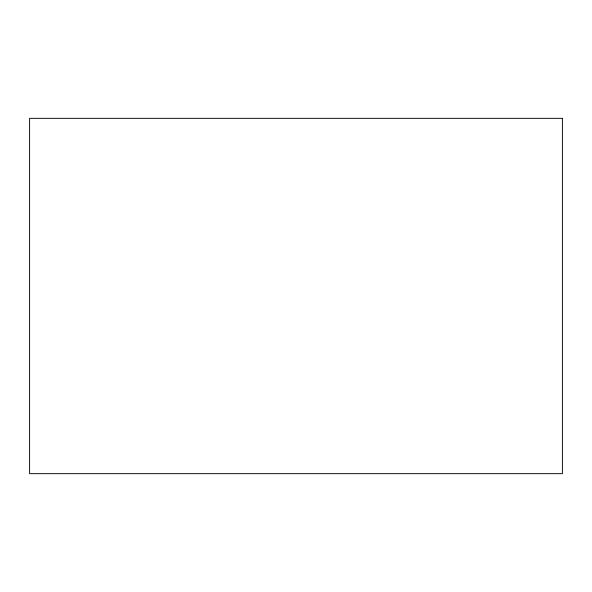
<?xml version="1.0" encoding="UTF-8"?>
<svg xmlns="http://www.w3.org/2000/svg" width="592" height="592" viewBox="0 0 592 592"><rect width="100%" height="100%" fill="white"/><g stroke="black" fill="none" stroke-linecap="round" stroke-linejoin="round"><path stroke-width="0.89" d="M562.4 118.333L29.6 118.333L29.6 473.667L562.4 473.667L562.4 118.333"/></g></svg>
